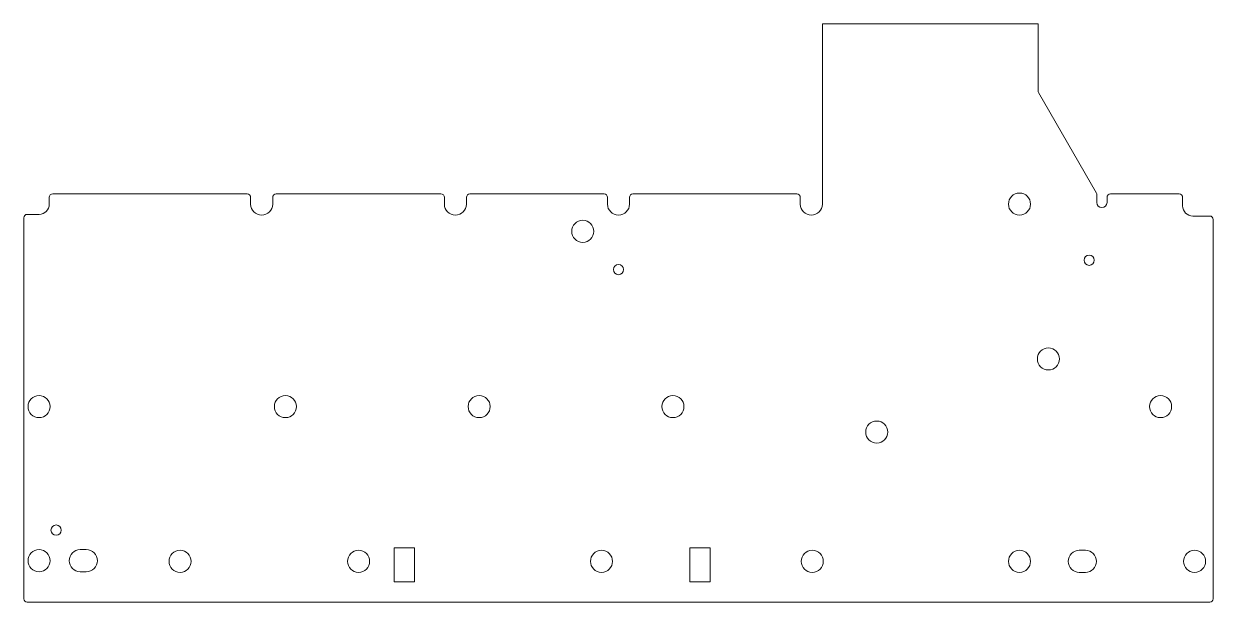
# Model space of a CAD drawing. Header units: millimetres. Extents: x 0 to 350, y 0 to 170.
import ezdxf

# ---------------------------------------------------------------- set-up
doc = ezdxf.new("R2010")
doc.units = ezdxf.units.MM
doc.header["$MEASUREMENT"] = 0
doc.layers.add('Outline', color=2, linetype='Continuous', lineweight=13, true_color=0xffff00)

# ---------------------------------------------------------------- blocks, each defined once
blk = doc.blocks.new('Large Hole')
at = {"layer": 'Outline'}
blk.add_circle((0, 0), 3.25, dxfattribs=at)
blk = doc.blocks.new('Small Hole')
at = {"layer": 'Outline'}
blk.add_circle((0, 0), 1.5, dxfattribs=at)
blk = doc.blocks.new('Oval Hole')
at = {"layer": 'Outline'}
for p, q in [((-0.9, 3.25), (0.9, 3.25)), ((0.9, -3.25), (-0.9, -3.25))]:
    blk.add_line(p, q, dxfattribs=at)
for centre, start, end in [((-0.9, 0), 90, 270), ((0.9, 0), 270, 90)]:
    blk.add_arc(centre, 3.25, start, end, dxfattribs=at)
blk = doc.blocks.new('Rectangular Hole')
at = {"layer": 'Outline'}
for p, q in [((-3, 5), (3, 5)), ((-3, -5), (-3, 5)), ((3, 5), (3, -5)), ((3, -5), (-3, -5))]:
    blk.add_line(p, q, dxfattribs=at)
blk = doc.blocks.new('Large Cutout')
at = {"layer": 'Outline'}
for p, q in [((-6.5, -3), (-6.5, -1)), ((0, -3), (0, -1))]:
    blk.add_line(p, q, dxfattribs=at)
blk.add_arc((-3.25, -3), 3.25, 180, 0, dxfattribs=at)

msp = doc.modelspace()

# ---------------------------------------------------------------- linework, layer by layer
at = {"layer": 'Outline'}
for p, q in [((235, 119), (235, 170)), ((298.5, 170), (235, 170)), ((298.5, 150.26), (298.5, 170)), ((298.63, 149.77), (315.62, 120.23)), ((7.5, 117), (7.5, 119)), ((8.5, 120), (65.75, 120)), ((74.25, 120), (122.75, 120)), ((131.25, 120), (170.75, 120)), ((179.25, 120), (227.5, 120)), ((315.75, 117.5), (315.75, 119.74)), ((318.75, 117.5), (318.75, 119)), ((340, 120), (319.75, 120)), ((341, 119), (341, 116.5)), ((0, 1), (0, 113)), ((1, 114), (4.5, 114)), ((344, 113.5), (349, 113.5)), ((350, 1), (350, 112.5)), ((1, 0), (349, 0))]:
    msp.add_line(p, q, dxfattribs=at)
for centre, radius, start, end in [((299.5, 150.26), 1, 180, 209.5388), ((8.5, 119), 1, 90, 180), ((65.75, 119), 1, 0, 90), ((74.25, 119), 1, 90, 180), ((122.75, 119), 1, 0, 90), ((131.25, 119), 1, 90, 180), ((170.75, 119), 1, 0, 90), ((179.25, 119), 1, 90, 180), ((227.5, 119), 1, 0, 90), ((314.75, 119.74), 1, 0, 29.5388), ((319.75, 119), 1, 90, 180), ((340, 119), 1, 0, 90), ((4.5, 117), 3, 270, 0), ((317.25, 117.5), 1.5, 180, 0), ((344, 116.5), 3, 180, 270), ((1, 113), 1, 90, 180), ((349, 112.5), 1, 0, 90), ((1, 1), 1, 180, 270), ((349, 1), 1, 270, 0)]:
    msp.add_arc(centre, radius, start, end, dxfattribs=at)

# ---------------------------------------------------------------- block references
for name, p in [('Large Cutout', (73.25, 120)), ('Large Cutout', (130.25, 120)), ('Large Cutout', (178.25, 120)), ('Large Cutout', (235, 120)), ('Large Hole', (293, 117)), ('Large Hole', (164.5, 109)), ('Small Hole', (313.5, 100.5)), ('Small Hole', (175, 97.75)), ('Large Hole', (301.5, 71.5)), ('Large Hole', (4.5, 57.5)), ('Large Hole', (77, 57.5)), ('Large Hole', (134, 57.5)), ('Large Hole', (191, 57.5)), ('Large Hole', (334.5, 57.5)), ('Large Hole', (251, 50)), ('Small Hole', (9.5, 21.2)), ('Large Hole', (4.5, 12.2)), ('Oval Hole', (17.5, 12.2)), ('Large Hole', (46, 12)), ('Large Hole', (98.5, 12)), ('Rectangular Hole', (112, 11)), ('Large Hole', (170, 12)), ('Rectangular Hole', (199, 11)), ('Large Hole', (232, 12)), ('Large Hole', (293, 12)), ('Oval Hole', (311.5, 12)), ('Large Hole', (344.5, 12))]:
    msp.add_blockref(name, p, dxfattribs=at)

doc.saveas('drawing.dxf')
